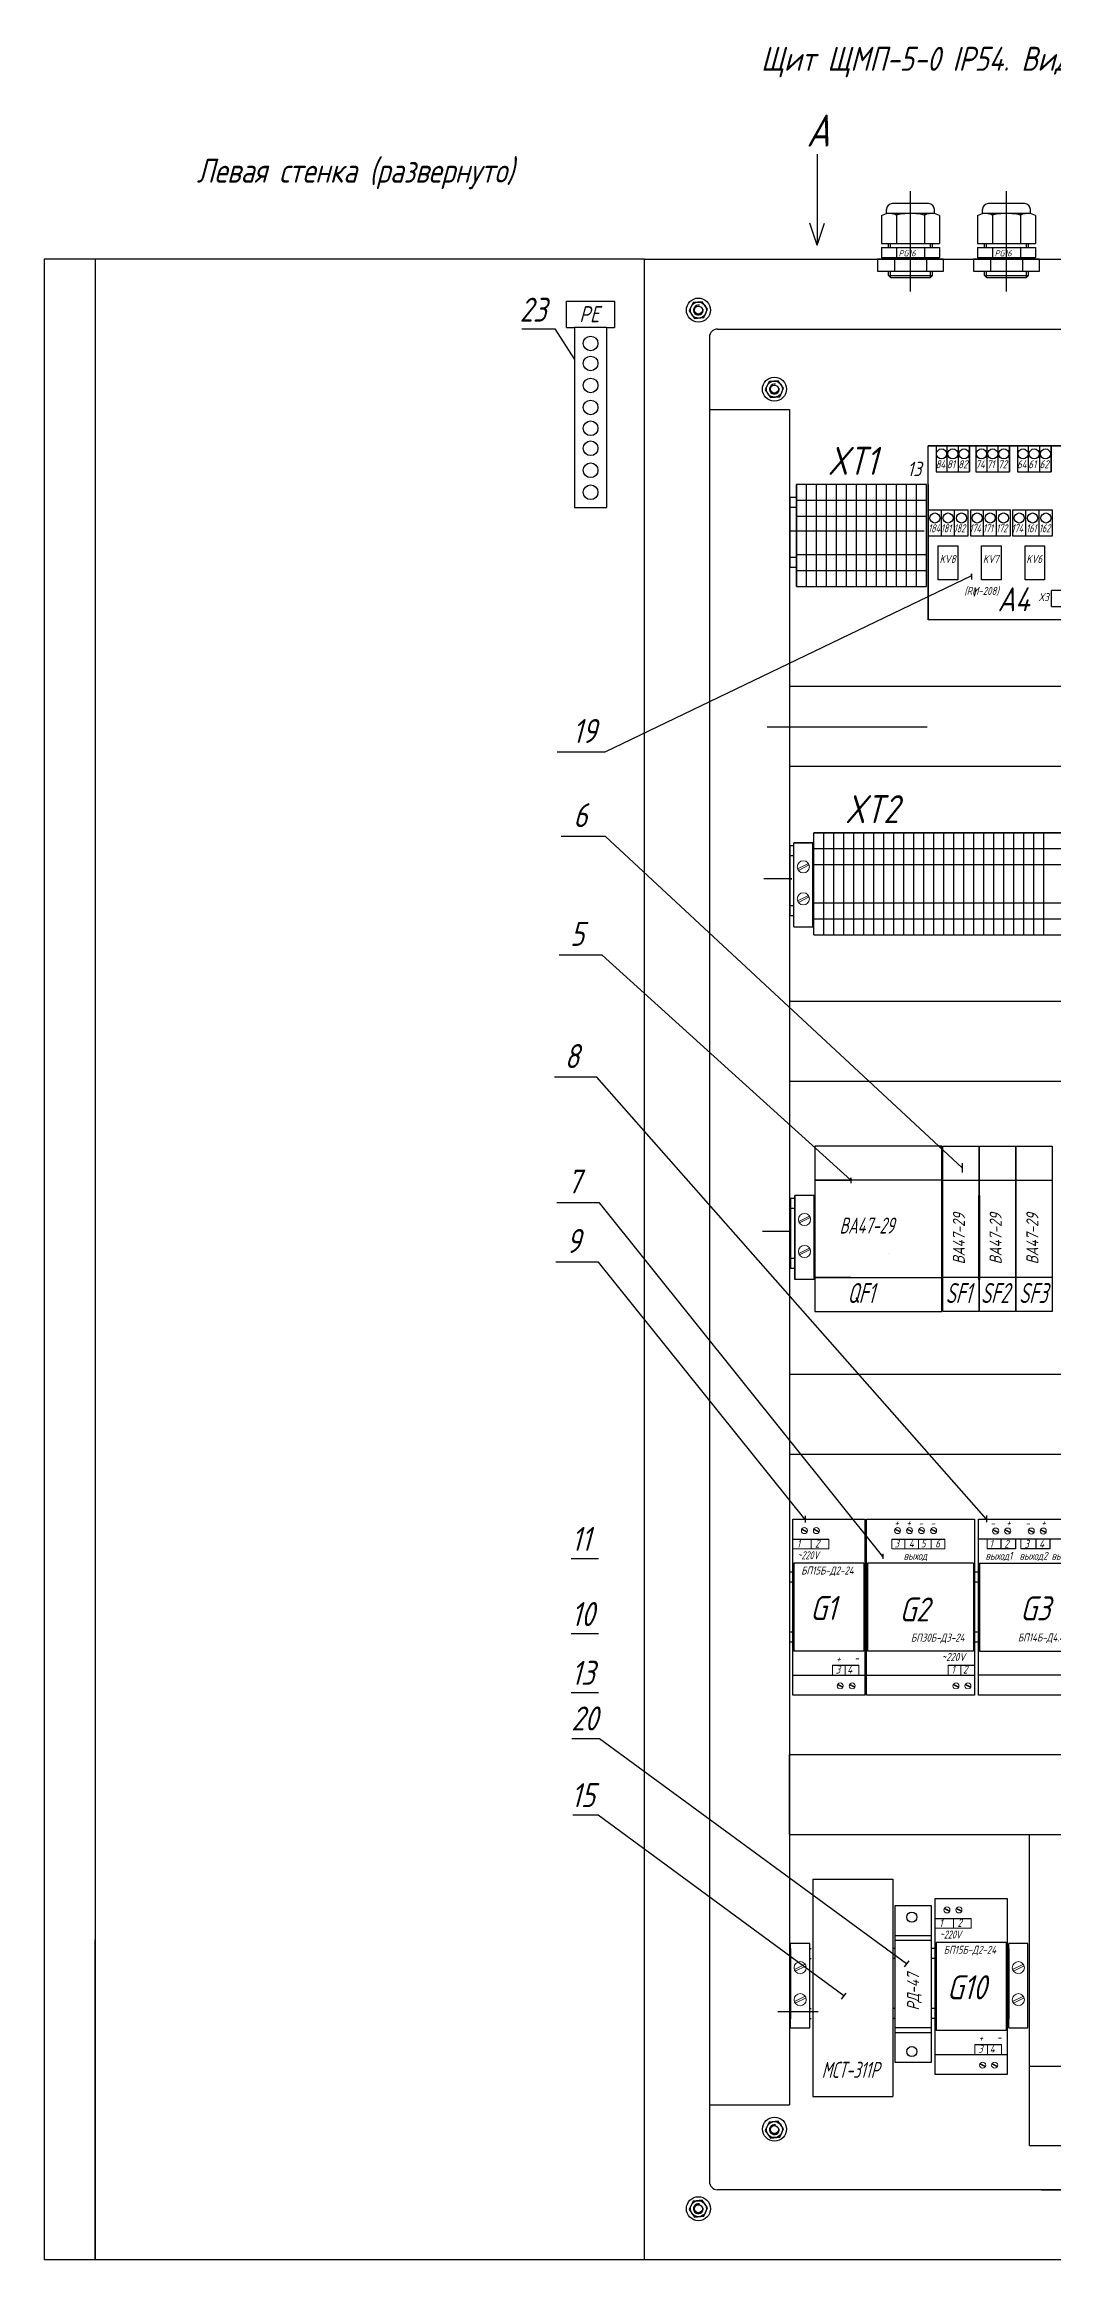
# Model space of a CAD drawing. Header units: millimetres. Extents: x 1012 to 5632, y 4 to 1530.
# Drawn here: x 1964.1 to 2090.1, y 1234.6 to 1511.4 of the extents above; entities that cross this region are included whole.
import ezdxf

# ---------------------------------------------------------------- set-up
doc = ezdxf.new("R2010")
doc.units = ezdxf.units.MM
doc.linetypes.add('ACAD_ISO02W100', pattern=[15, 12, -3])
doc.layers.add('ссылки', color=7, linetype='Continuous')
doc.styles.add('GOST тип А', font='GOST_A.TTF', dxfattribs={"oblique": 15})
doc.styles.get("Standard").update_dxf_attribs({"font": 'GOST_A.TTF', "width": 0.8, "oblique": 15, "height": 3})

# ---------------------------------------------------------------- blocks, each defined once
blk = doc.blocks.new('PG16')
at = {"lineweight": 30}
for p, q in [((-3.62, 5.43), (-3, 5.68)), ((-3, 5.68), (-3, 6.18)), ((3, 5.68), (-3, 5.68)), ((2.25, 6.93), (-2.25, 6.93)), ((-1.75, 5.68), (-1.75, 1.93)), ((1.75, 5.68), (1.75, 1.93)), ((3, 5.68), (3, 6.18)), ((3.62, 5.43), (3, 5.68)), ((-3.62, 5.43), (-3.62, 1.93)), ((3.62, 5.43), (3.62, 1.93)), ((-4.12, 0), (-4.12, -1.5)), ((4.12, 0), (-4.12, 0)), ((-3.62, 1.93), (3.62, 1.93)), ((-3.62, 1.43), (-3.62, 0.18)), ((-3.62, 1.43), (3.62, 1.43)), ((-3.62, 0.18), (3.62, 0.18)), ((-2.75, 1.43), (-2.75, 1.93)), ((-2.75, 0), (-2.75, 0.18)), ((-2, 0), (-2, -1.5)), ((-1.75, 1.43), (-1.75, 0.18)), ((1.75, 1.43), (1.75, 0.18)), ((2, 0), (2, -1.5)), ((2.75, 1.43), (2.75, 1.93)), ((2.75, 0), (2.75, 0.18)), ((3.62, 1.43), (3.62, 0.18)), ((4.12, -1.5), (4.12, 0)), ((-4.12, -1.5), (4.12, -1.5)), ((-2.75, -2.07), (-2.75, -1.5)), ((-2.75, -2.07), (2.75, -2.07)), ((-2.75, -2.07), (-2.5, -2.32)), ((-2.5, -2.32), (2.5, -2.32)), ((2.75, -2.07), (2.5, -2.32)), ((2.75, -2.07), (2.75, -1.5))]:
    blk.add_line(p, q, dxfattribs=at)
for p, q in [((-2.5, 1.43), (-2.5, 1.93)), ((-2.5, 0), (-2.5, 0.18)), ((2.5, 1.43), (2.5, 1.93)), ((2.5, 0), (2.5, 0.18)), ((-2.5, -2.32), (-2.5, -1.5)), ((2.5, -2.32), (2.5, -1.5))]:
    blk.add_line(p, q)
for centre, start, end in [((-2.25, 6.18), 90, 180), ((2.25, 6.18), 0, 90)]:
    blk.add_arc(centre, 0.75, start, end, dxfattribs=at)
for centre, major_axis, ratio, start_param, end_param in [((-2.69, 5.43), (-0.937, 0), 0.266667, 3.141593, 4.712389), ((0, 5.43), (-1.75, 0), 0.142857, 3.141593, 6.283185), ((2.69, 5.43), (0.938, 0), 0.266667, 1.570796, 3.141593)]:
    blk.add_ellipse(centre, major_axis=major_axis, ratio=ratio, start_param=start_param, end_param=end_param, dxfattribs=at)
at = {"layer": 'ссылки', "lineweight": 30, "oblique": 15}
blk.add_text('PG16', height=0.75, dxfattribs=at).set_placement((-1.47, 0.35))

msp = doc.modelspace()

# ---------------------------------------------------------------- linework, layer by layer
at = {"color": 7}
for p, q in [((2060.6983, 1497.692), (2060.6983, 1486.3278)), ((2072.3422, 1480.5446), (2072.3422, 1493.0766)), ((2084.3422, 1480.5446), (2084.3422, 1493.0766)), ((2060.6983, 1486.3278), (2059.7799, 1489.0808)), ((2060.6983, 1486.3278), (2061.6168, 1489.0808)), ((1970.4418, 1484.5802), (1970.4418, 1399.5629)), ((2060.6983, 1486.3278), (2060.6983, 1486.3278)), ((2029.3754, 1476.0374), (2029.3754, 1479.315)), ((2029.3754, 1479.315), (2035.3754, 1479.315)), ((2035.3754, 1479.315), (2035.3754, 1476.0374)), ((2023.7785, 1475.8441), (2027.8949, 1475.8441)), ((2027.8949, 1475.8441), (2030.3754, 1472.0374)), ((2029.3754, 1476.0374), (2030.3754, 1476.0374)), ((2030.3754, 1476.0374), (2030.3754, 1472.0374)), ((2034.3754, 1476.0374), (2030.3754, 1476.0374)), ((2034.3754, 1476.0374), (2034.3754, 1472.0374)), ((2034.3754, 1476.0374), (2035.3754, 1476.0374)), ((2030.3754, 1472.0374), (2030.3754, 1468.0374)), ((2034.3754, 1472.0374), (2034.3754, 1468.0374)), ((2030.3754, 1468.0374), (2030.3754, 1453.5194)), ((2034.3754, 1468.0374), (2034.3754, 1453.5194)), ((2116.8773, 1461.2333), (2074.5451, 1461.2333)), ((2074.5451, 1456.3951), (2074.5451, 1461.2333)), ((2075.5408, 1461.2333), (2075.5408, 1457.9942)), ((2076.9408, 1457.9942), (2076.9408, 1461.2333)), ((2078.3408, 1457.9942), (2078.3408, 1461.2333)), ((2079.7408, 1461.2333), (2079.7408, 1457.9942)), ((2079.7408, 1457.9942), (2079.7408, 1461.2333)), ((2080.5245, 1461.2333), (2080.5245, 1457.9942)), ((2081.9245, 1457.9942), (2081.9245, 1461.2333)), ((2083.3245, 1457.9942), (2083.3245, 1461.2333)), ((2084.7245, 1461.2333), (2084.7245, 1457.9942)), ((2084.7245, 1457.9942), (2084.7245, 1461.2333)), ((2085.7159, 1461.2333), (2085.7159, 1457.9942)), ((2087.1159, 1457.9942), (2087.1159, 1461.2333)), ((2088.5159, 1457.9942), (2088.5159, 1461.2333)), ((2089.9159, 1461.2333), (2089.9159, 1457.9942)), ((2089.9159, 1457.9942), (2089.9159, 1461.2333)), ((2058.0978, 1456.3951), (2058.0978, 1456.3951)), ((2073.0871, 1456.3951), (2073.0871, 1456.3951)), ((2074.5451, 1456.3951), (2074.5451, 1439.512)), ((2075.5408, 1457.9942), (2079.7408, 1457.9942)), ((2080.5245, 1457.9942), (2084.7245, 1457.9942)), ((2085.7159, 1457.9942), (2089.9159, 1457.9942)), ((2030.3754, 1453.5194), (2034.3754, 1453.5194)), ((2057.2172, 1450.6385), (2074.0578, 1450.6385)), ((2074.5617, 1453.2275), (2074.5617, 1449.9884)), ((2074.5617, 1453.2275), (2079.5437, 1453.2275)), ((2075.2596, 1453.2275), (2079.2137, 1453.2275)), ((2076.2183, 1449.9884), (2076.2183, 1453.2275)), ((2077.8498, 1449.9884), (2077.8498, 1453.2275)), ((2079.5437, 1449.9884), (2079.5437, 1453.2275)), ((2079.8397, 1453.2275), (2079.8397, 1449.9884)), ((2079.8397, 1453.2275), (2084.8373, 1453.2275)), ((2080.5376, 1453.2275), (2084.7376, 1453.2275)), ((2081.489, 1449.9884), (2081.489, 1453.2275)), ((2083.1162, 1449.9884), (2083.1162, 1453.2275)), ((2084.8373, 1449.9884), (2084.8373, 1453.2275)), ((2085.1056, 1453.2275), (2085.1056, 1449.9884)), ((2085.1056, 1453.2275), (2090.1033, 1453.2275)), ((2085.8035, 1453.2275), (2090.0035, 1453.2275)), ((2086.7628, 1449.9884), (2086.7628, 1453.2275)), ((2088.4476, 1449.9884), (2088.4476, 1453.2275)), ((2090.1033, 1449.9884), (2090.1033, 1453.2275)), ((2074.5617, 1449.9884), (2079.5437, 1449.9884)), ((2075.2596, 1449.9884), (2079.2137, 1449.9884)), ((2079.8397, 1449.9884), (2084.8373, 1449.9884)), ((2080.5376, 1449.9884), (2084.7376, 1449.9884)), ((2085.1056, 1449.9884), (2090.1033, 1449.9884)), ((2085.8035, 1449.9884), (2090.0035, 1449.9884)), ((2079.9583, 1444.9985), (2079.9583, 1445.2658)), ((2079.9583, 1445.2658), (2079.9583, 1444.5487)), ((2079.9583, 1444.9985), (2034.1306, 1422.9549)), ((2070.5978, 1443.6451), (2070.5978, 1443.6451)), ((2074.3478, 1443.6451), (2074.3478, 1443.6451)), ((2080.3692, 1442.4416), (2080.5569, 1443.3724)), ((2091.9923, 1443.1826), (2089.9923, 1443.1826)), ((2089.9923, 1441.1826), (2089.9923, 1443.1826)), ((2089.9923, 1441.1826), (2091.9923, 1441.1826)), ((2074.5451, 1439.512), (2074.5451, 1439.512)), ((2054.4314, 1426.1389), (2074.4326, 1426.1389)), ((2034.1306, 1422.9549), (2028.184, 1422.9549)), ((2034.2262, 1412.4435), (2028.6903, 1412.4435)), ((2078.8257, 1371.011), (2034.2262, 1412.4435)), ((2060.2504, 1412.8735), (2161.5004, 1412.8735)), ((2075.2504, 1412.8735), (2075.2504, 1412.8735)), ((2060.161, 1411.6235), (2057.761, 1411.6235)), ((2057.5083, 1407.1169), (2054.0347, 1407.1169)), ((2057.2172, 1407.1169), (2057.5083, 1407.1169)), ((2060.2504, 1400.1235), (2075.2504, 1400.1235)), ((2075.2504, 1400.1235), (2075.2504, 1400.1235)), ((2033.818, 1397.6111), (2028.434, 1397.6111)), ((2064.9045, 1369.4607), (2033.818, 1397.6111)), ((2033.1377, 1382.3369), (2027.8404, 1382.3369)), ((2081.8651, 1327.1267), (2033.1377, 1382.3369)), ((2078.8257, 1371.6148), (2078.8257, 1370.4392)), ((2060.4045, 1369.4607), (2064.9045, 1369.4607)), ((2076.2489, 1369.4607), (2060.4045, 1369.4607)), ((2064.9045, 1369.4607), (2064.9045, 1369.7543)), ((2064.9045, 1369.7543), (2064.9045, 1369.1106)), ((2064.9045, 1369.4607), (2064.9045, 1369.4607)), ((2064.9045, 1369.4607), (2064.9045, 1369.4607)), ((2076.4063, 1369.4607), (2080.9063, 1369.4607)), ((2080.9642, 1369.4607), (2085.4642, 1369.4607)), ((2085.5546, 1369.4607), (2090.0546, 1369.4607)), ((2033.4875, 1366.659), (2028.1685, 1366.659)), ((2068.8924, 1322.4436), (2033.4875, 1366.659)), ((2057.3363, 1363.0538), (2053.8627, 1363.0538)), ((2069.6499, 1360.2971), (2069.6499, 1360.2971)), ((2033.3629, 1359.2293), (2028.0438, 1359.2293)), ((2059.1774, 1327.0947), (2033.3629, 1359.2293)), ((2064.9045, 1357.3104), (2060.4045, 1357.3104)), ((2060.4045, 1357.3104), (2076.2489, 1357.3104)), ((2080.8731, 1357.3104), (2076.3731, 1357.3104)), ((2085.4642, 1357.3104), (2080.9642, 1357.3104)), ((2090.0546, 1357.3104), (2085.5546, 1357.3104)), ((2047.2172, 1332.6547), (2047.2172, 1244.3302)), ((2059.1774, 1327.5525), (2059.1774, 1326.7159)), ((2081.8651, 1327.5845), (2081.8651, 1326.7479)), ((2057.637, 1324.6267), (2062.137, 1324.6267)), ((2057.637, 1324.6267), (2062.137, 1324.6267)), ((2070.0393, 1324.6267), (2076.6258, 1324.6267)), ((2070.0393, 1324.6267), (2076.6258, 1324.6267)), ((2070.0393, 1324.6267), (2076.6258, 1324.6267)), ((2070.0393, 1324.6267), (2076.6258, 1324.6267)), ((2096.9241, 1324.6267), (2080.8337, 1324.6267)), ((2083.2919, 1324.6267), (2080.8337, 1324.6267)), ((2083.6304, 1323.4108), (2081.9501, 1323.4108)), ((2083.6304, 1324.6267), (2083.6304, 1323.4108)), ((2085.4722, 1323.4108), (2083.6304, 1323.4108)), ((2085.4722, 1324.6267), (2085.4722, 1323.4108)), ((2087.997, 1323.4108), (2086.1552, 1323.4108)), ((2087.997, 1324.6267), (2087.997, 1323.4108)), ((2089.7756, 1323.4108), (2087.997, 1323.4108)), ((2089.7756, 1324.6267), (2089.7756, 1323.4108)), ((2033.3629, 1322.169), (2029.9574, 1322.169)), ((2066.512, 1321.6267), (2057.762, 1321.6267)), ((2057.762, 1321.6267), (2057.762, 1310.6267)), ((2066.512, 1321.6267), (2066.512, 1310.6267)), ((2066.9866, 1310.6267), (2066.9866, 1321.6267)), ((2066.9866, 1321.6267), (2066.9866, 1310.6267)), ((2080.2366, 1321.6267), (2066.9866, 1321.6267)), ((2068.8924, 1322.7795), (2068.8924, 1322.1778)), ((2080.2366, 1321.6267), (2080.2366, 1310.6267)), ((2080.9587, 1321.6267), (2080.9587, 1310.6267)), ((2080.9587, 1310.6267), (2080.9587, 1321.6267)), ((2080.9587, 1321.6267), (2098.7087, 1321.6267)), ((2033.3629, 1312.768), (2029.9574, 1312.768)), ((2066.512, 1310.6267), (2057.762, 1310.6267)), ((2080.2366, 1310.6267), (2066.9866, 1310.6267)), ((2080.9587, 1310.6267), (2098.7087, 1310.6267)), ((2057.637, 1307.6267), (2066.637, 1307.6267)), ((2062.5845, 1308.8559), (2065.9005, 1308.8559)), ((2063.3585, 1308.8559), (2065.9005, 1308.8559)), ((2063.3585, 1308.8559), (2065.9005, 1308.8559)), ((2063.3585, 1308.8559), (2065.9005, 1308.8559)), ((2066.8616, 1307.6267), (2080.3616, 1307.6267)), ((2077.0543, 1308.8559), (2080.3703, 1308.8559)), ((2077.8283, 1308.8559), (2080.3703, 1308.8559)), ((2077.8283, 1308.8559), (2080.3703, 1308.8559)), ((2077.8283, 1308.8559), (2080.3703, 1308.8559)), ((2095.1927, 1307.6267), (2080.8337, 1307.6267)), ((2033.3629, 1305.4268), (2029.9574, 1305.4268)), ((2033.4827, 1299.6545), (2030.042, 1299.6545)), ((2071.8646, 1271.5606), (2033.4827, 1299.6545)), ((2057.2172, 1287.7072), (2057.2172, 1297.7072)), ((2033.3355, 1290.1416), (2030.1689, 1290.1416)), ((2064.0217, 1267.5435), (2033.3355, 1290.1416)), ((2075.4429, 1277.228), (2079.9429, 1277.228)), ((2075.4429, 1277.228), (2079.9429, 1277.228)), ((1970.4418, 1234.5802), (1970.4418, 1274.5629)), ((2070.4177, 1275.0831), (2074.9177, 1275.0831)), ((2070.4177, 1274.5285), (2074.9177, 1274.5285)), ((2074.9904, 1275.0756), (2074.9904, 1275.0756)), ((2084.3179, 1274.228), (2075.5679, 1274.228)), ((2075.5679, 1274.228), (2075.5679, 1263.228)), ((2084.3179, 1274.228), (2084.3179, 1263.228)), ((2072.1469, 1271.9367), (2071.5768, 1271.1772)), ((2064.2768, 1267.8834), (2063.7067, 1267.1239)), ((2074.9177, 1263.5427), (2070.4177, 1263.5427)), ((2070.4177, 1262.9596), (2074.9177, 1262.9596)), ((2084.3179, 1263.228), (2075.5679, 1263.228)), ((2075.4429, 1260.228), (2084.4429, 1260.228)), ((2080.3903, 1261.4572), (2083.7063, 1261.4572)), ((2081.1643, 1261.4572), (2083.7063, 1261.4572)), ((2081.1643, 1261.4572), (2083.7063, 1261.4572)), ((2081.1643, 1261.4572), (2083.7063, 1261.4572)), ((2088.7047, 1243.3302), (2177.5839, 1243.3302))]:
    msp.add_line(p, q, dxfattribs=at)
at = {"color": 7, "lineweight": 30}
for p, q in [((2039.0922, 1484.5802), (1964.0922, 1484.5802)), ((1964.0922, 1484.5802), (1964.0922, 1234.5802)), ((1970.4418, 1484.5802), (1970.4418, 1234.5802)), ((2039.0922, 1484.5802), (2201.5922, 1484.5802)), ((2039.0922, 1234.5802), (2039.0922, 1484.5802)), ((2048.2172, 1475.8302), (2192.4672, 1475.8302)), ((2047.2172, 1474.8302), (2047.2172, 1244.3302)), ((2047.2172, 1465.8022), (2057.2172, 1465.8022)), ((2057.2172, 1465.8022), (2057.2172, 1253.9171)), ((2058.0978, 1443.6451), (2058.0978, 1456.3951)), ((2058.0978, 1456.3951), (2058.0978, 1443.6451)), ((2058.0978, 1443.6451), (2058.0978, 1456.3951)), ((2058.0978, 1443.6451), (2058.0978, 1456.3951)), ((2074.3478, 1456.3951), (2058.0978, 1456.3951)), ((2058.0978, 1456.3951), (2058.0978, 1443.6451)), ((2058.0978, 1443.6451), (2058.0978, 1456.3951)), ((2058.0978, 1443.6451), (2058.0978, 1456.3951)), ((2058.0978, 1443.6451), (2058.0978, 1456.3951)), ((2059.3478, 1443.6451), (2059.3478, 1456.3951)), ((2059.3478, 1443.6451), (2059.3478, 1456.3951)), ((2060.5978, 1443.6451), (2060.5978, 1456.3951)), ((2060.5978, 1443.6451), (2060.5978, 1456.3951)), ((2061.8478, 1443.6451), (2061.8478, 1456.3951)), ((2061.8478, 1443.6451), (2061.8478, 1456.3951)), ((2063.0978, 1443.6451), (2063.0978, 1456.3951)), ((2063.0978, 1443.6451), (2063.0978, 1456.3951)), ((2064.3478, 1443.6451), (2064.3478, 1456.3951)), ((2064.3478, 1443.6451), (2064.3478, 1456.3951)), ((2065.5978, 1443.6451), (2065.5978, 1456.3951)), ((2065.5978, 1443.6451), (2065.5978, 1456.3951)), ((2066.8478, 1443.6451), (2066.8478, 1456.3951)), ((2066.8478, 1443.6451), (2066.8478, 1456.3951)), ((2068.0978, 1443.6451), (2068.0978, 1456.3951)), ((2068.0978, 1443.6451), (2068.0978, 1456.3951)), ((2069.3478, 1443.6451), (2069.3478, 1456.3951)), ((2069.3478, 1443.6451), (2069.3478, 1456.3951)), ((2070.5978, 1443.6451), (2070.5978, 1456.3951)), ((2071.8478, 1443.6451), (2071.8478, 1456.3951)), ((2071.8478, 1443.6451), (2071.8478, 1456.3951)), ((2071.8478, 1443.6451), (2071.8478, 1456.3951)), ((2073.0978, 1443.6451), (2073.0978, 1456.3951)), ((2073.0978, 1443.6451), (2073.0978, 1456.3951)), ((2074.3478, 1443.6451), (2074.3478, 1456.3951)), ((2058.1244, 1454.7701), (2057.2842, 1454.7701)), ((2057.2842, 1454.7701), (2057.2842, 1446.0201)), ((2058.1244, 1453.5201), (2057.2842, 1453.5201)), ((2058.0978, 1443.6451), (2058.0978, 1455.1451)), ((2058.0978, 1455.1451), (2058.0978, 1443.6451)), ((2058.0978, 1443.6451), (2058.0978, 1455.1451)), ((2058.0978, 1443.6451), (2058.0978, 1455.1451)), ((2058.0978, 1443.6451), (2058.0978, 1455.1451)), ((2058.0978, 1455.1451), (2058.0978, 1443.6451)), ((2058.0978, 1443.6451), (2058.0978, 1455.1451)), ((2074.3478, 1454.3951), (2058.0978, 1454.3951)), ((2074.3478, 1452.3951), (2058.0978, 1452.3951)), ((2058.1244, 1447.2701), (2057.2842, 1447.2701)), ((2058.1244, 1446.0201), (2057.2842, 1446.0201)), ((2058.0978, 1447.6451), (2074.3478, 1447.6451)), ((2058.0978, 1445.6451), (2074.3478, 1445.6451)), ((2058.0978, 1443.6451), (2074.3478, 1443.6451)), ((2057.2172, 1431.2015), (2183.4672, 1431.2015)), ((2057.2172, 1421.2015), (2183.4672, 1421.2015)), ((2101.5004, 1412.8735), (2060.2504, 1412.8735)), ((2060.2504, 1400.1235), (2060.2504, 1412.8735)), ((2061.5004, 1400.1235), (2061.5004, 1412.8735)), ((2062.7504, 1400.1235), (2062.7504, 1412.8735)), ((2064.0004, 1400.1235), (2064.0004, 1412.8735)), ((2065.2504, 1400.1235), (2065.2504, 1412.8735)), ((2066.5004, 1400.1235), (2066.5004, 1412.8735)), ((2067.7504, 1400.1235), (2067.7504, 1412.8735)), ((2069.0004, 1400.1235), (2069.0004, 1412.8735)), ((2070.2504, 1400.1235), (2070.2504, 1412.8735)), ((2071.5004, 1400.1235), (2071.5004, 1412.8735)), ((2072.7504, 1400.1235), (2072.7504, 1412.8735)), ((2074.0004, 1400.1235), (2074.0004, 1412.8735)), ((2075.2504, 1400.1235), (2075.2504, 1412.8735)), ((2076.5004, 1400.1235), (2076.5004, 1412.8735)), ((2077.7504, 1400.1235), (2077.7504, 1412.8735)), ((2079.0004, 1400.1235), (2079.0004, 1412.8735)), ((2080.2504, 1400.1235), (2080.2504, 1412.8735)), ((2081.5004, 1400.1235), (2081.5004, 1412.8735)), ((2082.7504, 1400.1235), (2082.7504, 1412.8735)), ((2084.0004, 1400.1235), (2084.0004, 1412.8735)), ((2085.2504, 1400.1235), (2085.2504, 1412.8735)), ((2086.5004, 1400.1235), (2086.5004, 1412.8735)), ((2087.7504, 1400.1235), (2087.7504, 1412.8735)), ((2089.0004, 1400.1235), (2089.0004, 1412.8735)), ((2057.761, 1411.2485), (2057.2842, 1411.2485)), ((2057.2842, 1411.2485), (2057.2842, 1402.4985)), ((2057.761, 1409.9985), (2057.2842, 1409.9985)), ((2057.5083, 1411.2485), (2057.2874, 1411.2485)), ((2057.5083, 1409.9985), (2057.3086, 1409.9985)), ((2057.761, 1401.1235), (2057.761, 1411.6235)), ((2057.761, 1411.6235), (2060.161, 1411.6235)), ((2060.161, 1401.1235), (2060.161, 1411.6235)), ((2180.2504, 1410.8735), (2060.261, 1410.8735)), ((2180.2504, 1408.8735), (2060.261, 1408.8735)), ((2057.761, 1403.7485), (2057.2842, 1403.7485)), ((2057.5083, 1403.7485), (2057.3179, 1403.7485)), ((2060.261, 1404.1235), (2180.2504, 1404.1235)), ((2057.761, 1402.4985), (2057.2842, 1402.4985)), ((2057.5083, 1402.4985), (2057.3179, 1402.4985)), ((2057.761, 1401.1235), (2060.161, 1401.1235)), ((2060.261, 1402.1235), (2180.2504, 1402.1235)), ((2060.2504, 1400.1235), (2101.5004, 1400.1235)), ((2057.2172, 1391.8593), (2183.4672, 1391.8593)), ((2057.2172, 1381.8593), (2183.4672, 1381.8593)), ((2060.4045, 1373.7107), (2060.4045, 1353.0604)), ((2076.2489, 1373.7107), (2060.4045, 1373.7107)), ((2075.9318, 1373.7107), (2076.2489, 1373.7107)), ((2076.2489, 1353.0604), (2076.2489, 1373.7107)), ((2076.3738, 1353.0604), (2076.3738, 1373.7107)), ((2076.3738, 1373.7107), (2080.8738, 1373.7107)), ((2080.8738, 1373.7107), (2080.8738, 1353.0604)), ((2080.9642, 1353.0604), (2080.9642, 1373.7107)), ((2080.9642, 1373.7107), (2085.4642, 1373.7107)), ((2085.4642, 1373.7107), (2085.4642, 1353.0604)), ((2085.5546, 1353.0604), (2085.5546, 1373.7107)), ((2085.5546, 1373.7107), (2090.0546, 1373.7107)), ((2090.0546, 1373.7107), (2090.0546, 1353.0604)), ((2057.3363, 1367.1854), (2057.3363, 1358.4354)), ((2057.9128, 1367.1854), (2057.3363, 1367.1854)), ((2057.9128, 1365.9354), (2057.3363, 1365.9354)), ((2060.3128, 1367.5703), (2057.9128, 1367.5703)), ((2057.9128, 1357.0703), (2057.9128, 1367.5703)), ((2057.9128, 1357.0703), (2057.9128, 1367.5703)), ((2057.9128, 1367.5703), (2057.9128, 1357.0703)), ((2057.9128, 1357.0703), (2057.9128, 1367.5703)), ((2057.9128, 1357.0703), (2057.9128, 1367.5703)), ((2057.9128, 1367.5703), (2057.9128, 1357.0703)), ((2057.9128, 1357.0703), (2057.9128, 1367.5703)), ((2057.9128, 1357.0703), (2057.9128, 1367.5703)), ((2057.9128, 1357.0703), (2057.9128, 1367.5703)), ((2057.9128, 1357.0703), (2057.9128, 1367.5703)), ((2057.9128, 1367.5703), (2057.9128, 1357.0703)), ((2057.9128, 1357.0703), (2057.9128, 1367.5703)), ((2057.9128, 1357.0703), (2057.9128, 1367.5703)), ((2057.9128, 1367.5703), (2057.9128, 1357.0703)), ((2060.3128, 1357.0703), (2060.3128, 1367.5703)), ((2060.3128, 1367.5703), (2060.3128, 1357.0703)), ((2060.3128, 1357.0703), (2060.3128, 1367.5703)), ((2060.3128, 1367.5703), (2060.3128, 1357.0703)), ((2060.3128, 1357.0703), (2060.3128, 1367.5703)), ((2060.3128, 1357.0703), (2060.3128, 1367.5703)), ((2060.3128, 1357.0703), (2060.3128, 1367.5703)), ((2060.3128, 1367.5703), (2060.3128, 1357.0703)), ((2060.3128, 1357.0703), (2060.3128, 1367.5703)), ((2060.3128, 1357.0703), (2060.3128, 1367.5703)), ((2060.4045, 1357.0604), (2060.4045, 1367.5604)), ((2076.3577, 1367.1185), (2076.2489, 1367.1185)), ((2076.3577, 1365.8685), (2076.2489, 1365.8685)), ((2080.8738, 1357.0604), (2080.8738, 1367.5604)), ((2080.9642, 1357.0604), (2080.9642, 1367.5604)), ((2080.9642, 1367.5604), (2080.9642, 1357.0604)), ((2080.9642, 1357.0604), (2080.9642, 1367.5604)), ((2080.9642, 1357.0604), (2080.9642, 1367.5604)), ((2080.9642, 1357.0604), (2080.9642, 1367.5604)), ((2080.9642, 1367.5604), (2080.9642, 1357.0604)), ((2080.9642, 1357.0604), (2080.9642, 1367.5604)), ((2080.9642, 1357.0604), (2080.9642, 1367.5604)), ((2057.9128, 1359.6854), (2057.3363, 1359.6854)), ((2076.3577, 1359.6185), (2076.2489, 1359.6185)), ((2057.9128, 1358.4354), (2057.3363, 1358.4354)), ((2060.3128, 1357.0703), (2057.9128, 1357.0703)), ((2076.3577, 1358.3685), (2076.2489, 1358.3685)), ((2060.4045, 1353.0604), (2076.2489, 1353.0604)), ((2080.8738, 1353.0604), (2076.3738, 1353.0604)), ((2085.4642, 1353.0604), (2080.9642, 1353.0604)), ((2090.0546, 1353.0604), (2085.5546, 1353.0604)), ((2057.2172, 1345.2412), (2183.4672, 1345.2412)), ((2057.2172, 1345.2412), (2183.4672, 1345.2412)), ((2057.2172, 1335.2412), (2183.4672, 1335.2412)), ((2057.2172, 1335.2412), (2183.4672, 1335.2412)), ((2057.2172, 1335.2412), (2183.4672, 1335.2412)), ((2057.637, 1327.1267), (2066.637, 1327.1267)), ((2057.637, 1305.1267), (2057.637, 1327.1267)), ((2066.637, 1327.1267), (2066.637, 1305.1267)), ((2066.8616, 1305.1267), (2066.8616, 1327.1267)), ((2066.8616, 1327.1267), (2080.3616, 1327.1267)), ((2066.8616, 1305.1267), (2066.8616, 1327.1267)), ((2080.3616, 1327.1267), (2080.3616, 1305.1267)), ((2080.8337, 1305.1267), (2080.8337, 1327.1267)), ((2080.8337, 1305.1267), (2080.8337, 1327.1267)), ((2080.8337, 1327.1267), (2098.8337, 1327.1267)), ((2057.6142, 1320.5017), (2057.2457, 1320.5017)), ((2057.6142, 1319.2517), (2057.2457, 1319.2517)), ((2066.8616, 1320.5017), (2066.637, 1320.5017)), ((2066.8616, 1319.2517), (2066.7528, 1319.2517)), ((2080.8337, 1320.5017), (2080.3616, 1320.5017)), ((2080.8337, 1319.2517), (2080.3616, 1319.2517)), ((2057.6142, 1313.0017), (2057.2457, 1313.0017)), ((2066.8616, 1313.0017), (2066.7528, 1313.0017)), ((2080.8337, 1313.0017), (2080.3616, 1313.0017)), ((2057.6142, 1311.7517), (2057.2457, 1311.7517)), ((2066.8616, 1311.7517), (2066.7528, 1311.7517)), ((2080.8337, 1311.7517), (2080.3616, 1311.7517)), ((2066.637, 1305.1267), (2057.637, 1305.1267)), ((2080.3616, 1305.1267), (2066.8616, 1305.1267)), ((2098.8337, 1305.1267), (2080.8337, 1305.1267)), ((2057.2172, 1297.7072), (2183.4672, 1297.7072)), ((2057.2172, 1287.7072), (2183.4672, 1287.7072)), ((2087.2236, 1248.8606), (2087.2236, 1287.7072)), ((2060.126, 1282.131), (2060.126, 1254.9879)), ((2060.126, 1282.131), (2070.1319, 1282.131)), ((2060.126, 1282.131), (2060.126, 1254.9879)), ((2060.126, 1282.131), (2070.1319, 1282.131)), ((2070.1319, 1282.131), (2070.1319, 1254.9879)), ((2070.1319, 1282.131), (2070.1319, 1254.9879)), ((2075.4429, 1279.728), (2084.4429, 1279.728)), ((2075.4429, 1257.728), (2075.4429, 1279.728)), ((2084.4429, 1279.728), (2084.4429, 1257.728)), ((2070.4177, 1278.8211), (2074.9177, 1278.8211)), ((2070.4282, 1259.2111), (2070.4282, 1278.8211)), ((2074.9177, 1278.8211), (2074.9177, 1259.2111)), ((2057.3735, 1263.5715), (2057.3735, 1274.0715)), ((2059.7735, 1274.0715), (2057.3735, 1274.0715)), ((2059.7735, 1263.5715), (2059.7735, 1274.0715)), ((2059.7735, 1263.5715), (2059.7735, 1274.0715)), ((2084.6328, 1263.5715), (2084.6328, 1274.0715)), ((2087.0328, 1274.0715), (2084.6328, 1274.0715)), ((2087.0328, 1263.5715), (2087.0328, 1274.0715)), ((2057.3735, 1273.4465), (2057.3735, 1264.6965)), ((2059.8286, 1273.4506), (2059.7735, 1273.4506)), ((2059.8286, 1273.4506), (2059.7735, 1273.4506)), ((2059.7735, 1272.2006), (2059.8286, 1272.2006)), ((2059.7735, 1272.2006), (2059.8286, 1272.2006)), ((2059.7735, 1272.2006), (2059.8286, 1272.2006)), ((2059.7735, 1272.2006), (2059.8286, 1272.2006)), ((2059.7855, 1273.4506), (2059.7855, 1273.4506)), ((2059.7855, 1273.4506), (2059.7855, 1273.4506)), ((2059.9532, 1273.4448), (2059.7891, 1273.4448)), ((2059.9532, 1273.4448), (2059.7891, 1273.4448)), ((2059.9532, 1272.1948), (2059.7891, 1272.1948)), ((2059.9532, 1272.1948), (2059.7891, 1272.1948)), ((2059.8369, 1273.4465), (2059.8369, 1273.4465)), ((2059.8369, 1273.4465), (2059.8369, 1273.4465)), ((2059.8369, 1272.1965), (2059.8369, 1272.1965)), ((2059.8369, 1272.1965), (2059.8369, 1272.1965)), ((2070.3967, 1272.2006), (2070.244, 1272.2006)), ((2070.4352, 1273.4506), (2070.2645, 1273.4506)), ((2070.4352, 1272.2006), (2070.2645, 1272.2006)), ((2070.4352, 1272.2006), (2070.4041, 1272.2006)), ((2075.0466, 1272.2006), (2074.8939, 1272.2006)), ((2075.0499, 1272.2006), (2074.8973, 1272.2006)), ((2075.0744, 1273.4506), (2074.9143, 1273.4506)), ((2075.067, 1273.4506), (2074.9143, 1273.4506)), ((2075.0744, 1272.2006), (2074.9143, 1272.2006)), ((2075.4429, 1273.4506), (2075.0744, 1273.4506)), ((2075.4429, 1272.2006), (2075.0744, 1272.2006)), ((2084.4859, 1273.4506), (2084.4308, 1273.4506)), ((2084.4308, 1272.2006), (2084.4859, 1272.2006)), ((2084.4308, 1272.2006), (2084.4859, 1272.2006)), ((2084.4428, 1273.4506), (2084.4428, 1273.4506)), ((2084.6105, 1273.4448), (2084.4464, 1273.4448)), ((2084.6105, 1272.1948), (2084.4464, 1272.1948)), ((2084.4942, 1273.4465), (2084.4942, 1273.4465)), ((2084.4942, 1272.1965), (2084.4942, 1272.1965)), ((2084.6328, 1273.4465), (2084.6328, 1264.6965)), ((2059.7735, 1265.9506), (2059.8286, 1265.9506)), ((2059.7735, 1265.9506), (2059.8286, 1265.9506)), ((2059.7735, 1265.9506), (2059.8286, 1265.9506)), ((2059.7735, 1265.9506), (2059.8286, 1265.9506)), ((2059.9532, 1265.9448), (2059.7891, 1265.9448)), ((2059.9532, 1265.9448), (2059.7891, 1265.9448)), ((2059.8369, 1265.9465), (2059.8369, 1265.9465)), ((2059.8369, 1265.9465), (2059.8369, 1265.9465)), ((2070.3461, 1265.9506), (2070.1934, 1265.9506)), ((2070.3752, 1265.9506), (2070.2045, 1265.9506)), ((2075.4429, 1265.9506), (2075.0744, 1265.9506)), ((2084.6144, 1265.9448), (2084.4504, 1265.9448)), ((2084.5783, 1265.9506), (2084.6333, 1265.9506)), ((2084.5783, 1265.9506), (2084.6333, 1265.9506)), ((2084.6417, 1265.9465), (2084.6417, 1265.9465)), ((2057.3735, 1263.5715), (2059.7735, 1263.5715)), ((2059.7735, 1264.6948), (2059.8286, 1264.6948)), ((2059.7735, 1264.6948), (2059.8286, 1264.6948)), ((2059.9376, 1264.6948), (2059.7735, 1264.6948)), ((2059.7735, 1264.6948), (2059.8286, 1264.6948)), ((2059.7735, 1264.6948), (2059.8286, 1264.6948)), ((2059.9376, 1264.6948), (2059.7735, 1264.6948)), ((2059.8369, 1264.6965), (2059.8369, 1264.6965)), ((2059.8369, 1264.6965), (2059.8369, 1264.6965)), ((2059.8369, 1264.6906), (2059.8369, 1264.6906)), ((2059.8369, 1264.6906), (2059.8369, 1264.6906)), ((2070.3461, 1264.7006), (2070.1934, 1264.7006)), ((2070.3752, 1264.7006), (2070.2045, 1264.7006)), ((2075.4429, 1264.7006), (2075.0744, 1264.7006)), ((2084.5988, 1264.6948), (2084.4348, 1264.6948)), ((2084.5783, 1264.6948), (2084.6333, 1264.6948)), ((2084.5783, 1264.6948), (2084.6333, 1264.6948)), ((2084.6328, 1263.5715), (2087.0328, 1263.5715)), ((2084.6417, 1264.6965), (2084.6417, 1264.6965)), ((2084.6417, 1264.6906), (2084.6417, 1264.6906)), ((2074.9177, 1259.2111), (2070.4282, 1259.2111)), ((2084.4429, 1257.728), (2075.4429, 1257.728)), ((2087.2236, 1258.7715), (2160.061, 1258.7715)), ((2060.126, 1254.9879), (2070.1319, 1254.9879)), ((2047.2172, 1253.9171), (2057.2172, 1253.9171)), ((2087.2236, 1248.8606), (2097.2236, 1248.8606)), ((2192.4672, 1243.3302), (2048.2172, 1243.3302)), ((2039.0922, 1234.5802), (1964.0922, 1234.5802)), ((2201.5922, 1234.5802), (2039.0922, 1234.5802))]:
    msp.add_line(p, q, dxfattribs=at)
at = {"color": 7, "linetype": 'Continuous', "lineweight": 0}
for p, q in [((2058.2421, 1408.3804), (2059.588, 1409.051)), ((2058.334, 1408.196), (2059.6799, 1408.8666)), ((2058.2421, 1404.3804), (2059.588, 1405.051)), ((2058.334, 1404.196), (2059.6799, 1404.8666)), ((2058.3938, 1364.3272), (2059.7398, 1364.9978)), ((2058.4857, 1364.1427), (2059.8317, 1364.8133)), ((2058.3938, 1360.3272), (2059.7398, 1360.9978)), ((2058.4857, 1360.1427), (2059.8317, 1360.8133)), ((2062.137, 1323.4108), (2057.637, 1323.4108)), ((2059.4073, 1325.4745), (2058.7343, 1325.8098)), ((2059.4073, 1325.4745), (2058.7343, 1325.8098)), ((2059.4532, 1325.5667), (2058.7803, 1325.9021)), ((2059.4532, 1325.5667), (2058.7803, 1325.9021)), ((2059.9397, 1324.6267), (2059.9397, 1323.4108)), ((2060.9073, 1325.4745), (2060.2343, 1325.8098)), ((2060.9073, 1325.4745), (2060.2343, 1325.8098)), ((2060.9532, 1325.5667), (2060.2803, 1325.9021)), ((2060.9532, 1325.5667), (2060.2803, 1325.9021)), ((2062.137, 1324.6267), (2062.137, 1323.4108)), ((2070.0393, 1324.6267), (2070.0393, 1323.4108)), ((2073.3325, 1323.4108), (2070.0593, 1323.4108)), ((2071.0444, 1325.4745), (2070.3715, 1325.8098)), ((2071.0444, 1325.4745), (2070.3715, 1325.8098)), ((2071.0904, 1325.5667), (2070.4174, 1325.9021)), ((2071.0904, 1325.5667), (2070.4174, 1325.9021)), ((2071.6253, 1324.6267), (2071.6253, 1323.4108)), ((2072.5444, 1325.4745), (2071.8715, 1325.8098)), ((2072.5444, 1325.4745), (2071.8715, 1325.8098)), ((2072.5904, 1325.5667), (2071.9174, 1325.9021)), ((2072.5904, 1325.5667), (2071.9174, 1325.9021)), ((2073.3325, 1324.6267), (2073.3325, 1323.4108)), ((2076.6258, 1323.4108), (2073.3525, 1323.4108)), ((2074.0444, 1325.4745), (2073.3715, 1325.8098)), ((2074.0444, 1325.4745), (2073.3715, 1325.8098)), ((2074.0904, 1325.5667), (2073.4174, 1325.9021)), ((2074.0904, 1325.5667), (2073.4174, 1325.9021)), ((2075.5444, 1325.4745), (2074.8715, 1325.8098)), ((2075.5444, 1325.4745), (2074.8715, 1325.8098)), ((2075.5904, 1325.5667), (2074.9174, 1325.9021)), ((2075.5904, 1325.5667), (2074.9174, 1325.9021)), ((2074.9185, 1324.6267), (2074.9185, 1323.4108)), ((2076.6258, 1324.6267), (2076.6258, 1323.4108)), ((2080.8337, 1324.6267), (2098.8337, 1324.6267)), ((2081.9501, 1324.6267), (2081.9501, 1323.4108)), ((2081.9501, 1323.4108), (2081.9501, 1324.6267)), ((2083.3111, 1325.4169), (2082.6382, 1325.7523)), ((2083.3111, 1325.4169), (2082.6382, 1325.7523)), ((2083.3571, 1325.5092), (2082.6841, 1325.8445)), ((2083.3571, 1325.5092), (2082.6841, 1325.8445)), ((2083.6304, 1323.4108), (2083.6304, 1324.6267)), ((2083.6304, 1324.6267), (2085.4722, 1324.6267)), ((2084.8111, 1325.4169), (2084.1382, 1325.7523)), ((2084.8111, 1325.4169), (2084.1382, 1325.7523)), ((2084.8571, 1325.5092), (2084.1841, 1325.8445)), ((2084.8571, 1325.5092), (2084.1841, 1325.8445)), ((2086.1552, 1323.4108), (2086.1552, 1324.6267)), ((2086.1552, 1324.6267), (2087.997, 1324.6267)), ((2087.7563, 1325.4169), (2087.0834, 1325.7523)), ((2087.7563, 1325.4169), (2087.0834, 1325.7523)), ((2087.8023, 1325.5092), (2087.1293, 1325.8445)), ((2087.8023, 1325.5092), (2087.1293, 1325.8445)), ((2087.997, 1323.4108), (2087.997, 1324.6267)), ((2087.997, 1324.6267), (2089.7756, 1324.6267)), ((2089.2563, 1325.4169), (2088.5834, 1325.7523)), ((2089.2563, 1325.4169), (2088.5834, 1325.7523)), ((2089.3023, 1325.5092), (2088.6293, 1325.8445)), ((2089.3023, 1325.5092), (2088.6293, 1325.8445)), ((2062.5845, 1308.8559), (2062.5845, 1307.64)), ((2065.9005, 1307.64), (2062.5845, 1307.64)), ((2064.1663, 1308.8559), (2064.1663, 1307.64)), ((2065.9005, 1308.8559), (2065.9005, 1307.64)), ((2077.0543, 1308.8559), (2077.0543, 1307.64)), ((2080.3703, 1307.64), (2077.0543, 1307.64)), ((2078.6362, 1308.8559), (2078.6362, 1307.64)), ((2080.3703, 1308.8559), (2080.3703, 1307.64)), ((2063.8766, 1306.0734), (2063.2036, 1306.4087)), ((2063.8766, 1306.0734), (2063.2036, 1306.4087)), ((2063.9225, 1306.1656), (2063.2496, 1306.5009)), ((2063.9225, 1306.1656), (2063.2496, 1306.5009)), ((2065.3766, 1306.0734), (2064.7036, 1306.4087)), ((2065.3766, 1306.0734), (2064.7036, 1306.4087)), ((2065.4225, 1306.1656), (2064.7496, 1306.5009)), ((2065.4225, 1306.1656), (2064.7496, 1306.5009)), ((2078.3464, 1306.0734), (2077.6734, 1306.4087)), ((2078.3464, 1306.0734), (2077.6734, 1306.4087)), ((2078.3923, 1306.1656), (2077.7194, 1306.5009)), ((2078.3923, 1306.1656), (2077.7194, 1306.5009)), ((2079.8464, 1306.0734), (2079.1734, 1306.4087)), ((2079.8464, 1306.0734), (2079.1734, 1306.4087)), ((2079.8923, 1306.1656), (2079.2194, 1306.5009)), ((2079.8923, 1306.1656), (2079.2194, 1306.5009)), ((2077.2131, 1278.0758), (2076.5401, 1278.4112)), ((2077.2131, 1278.0758), (2076.5401, 1278.4112)), ((2077.259, 1278.1681), (2076.5861, 1278.5034)), ((2077.259, 1278.1681), (2076.5861, 1278.5034)), ((2077.7455, 1277.228), (2077.7455, 1276.0122)), ((2078.7131, 1278.0758), (2078.0401, 1278.4112)), ((2078.7131, 1278.0758), (2078.0401, 1278.4112)), ((2078.759, 1278.1681), (2078.0861, 1278.5034)), ((2078.759, 1278.1681), (2078.0861, 1278.5034)), ((2079.9429, 1277.228), (2079.9429, 1276.0122)), ((2079.9429, 1276.0122), (2075.4429, 1276.0122)), ((2057.8546, 1270.8284), (2059.2005, 1271.499)), ((2057.9465, 1270.644), (2059.2925, 1271.3146)), ((2085.1139, 1270.8284), (2086.4598, 1271.499)), ((2085.2058, 1270.644), (2086.5517, 1271.3146)), ((2057.8546, 1266.8284), (2059.2005, 1267.499)), ((2057.9465, 1266.644), (2059.2925, 1267.3146)), ((2085.1139, 1266.8284), (2086.4598, 1267.499)), ((2085.2058, 1266.644), (2086.5517, 1267.3146)), ((2080.3903, 1261.4572), (2080.3903, 1260.2414)), ((2083.7063, 1260.2414), (2080.3903, 1260.2414)), ((2081.9721, 1261.4572), (2081.9721, 1260.2414)), ((2083.7063, 1261.4572), (2083.7063, 1260.2414)), ((2081.6824, 1258.6747), (2081.0094, 1259.01)), ((2081.6824, 1258.6747), (2081.0094, 1259.01)), ((2081.7283, 1258.7669), (2081.0554, 1259.1022)), ((2081.7283, 1258.7669), (2081.0554, 1259.1022)), ((2083.1824, 1258.6747), (2082.5094, 1259.01)), ((2083.1824, 1258.6747), (2082.5094, 1259.01)), ((2083.2283, 1258.7669), (2082.5554, 1259.1022)), ((2083.2283, 1258.7669), (2082.5554, 1259.1022))]:
    msp.add_line(p, q, dxfattribs=at)
at = {"color": 7, "linetype": 'ACAD_ISO02W100', "ltscale": 0.7}
msp.add_line((2055.757, 1265.582), (2060.812, 1265.582), dxfattribs=at)
at = {"color": 7, "lineweight": 30}
for points in [[(2045.1799, 1479.1511), (2044.6919, 1478.1046), (2045.3542, 1477.1587), (2046.5046, 1477.2593), (2046.9925, 1478.3058), (2046.3302, 1479.2517)], [(2054.6799, 1469.2761), (2054.1919, 1468.2296), (2054.8542, 1467.2837), (2056.0046, 1467.3843), (2056.4925, 1468.4308), (2055.8302, 1469.3767)], [(2116.6374, 1439.512), (2074.5451, 1439.512), (2074.5451, 1461.2333), (2116.6374, 1461.2333)], [(2054.6799, 1251.7761), (2054.1919, 1250.7296), (2054.8542, 1249.7837), (2056.0046, 1249.8843), (2056.4925, 1250.9308), (2055.8302, 1251.8767)], [(2045.1799, 1241.9011), (2044.6919, 1240.8546), (2045.3542, 1239.9087), (2046.5046, 1240.0093), (2046.9925, 1241.0558), (2046.3302, 1242.0017)]]:
    msp.add_lwpolyline(points, close=True, dxfattribs=at)
at = {"color": 7}
for points in [[(2078.2542, 1444.4933), (2075.8277, 1444.4933), (2075.8277, 1448.7476), (2078.2542, 1448.7476)], [(2083.6693, 1444.4933), (2081.2429, 1444.4933), (2081.2429, 1448.7476), (2083.6693, 1448.7476)], [(2089.0896, 1444.4933), (2086.6632, 1444.4933), (2086.6632, 1448.7476), (2089.0896, 1448.7476)]]:
    msp.add_lwpolyline(points, close=True, dxfattribs=at)
at = {"color": 7, "lineweight": 30}
for centre, radius in [((2045.8422, 1478.2052), 1.5), ((2045.8422, 1478.2052), 1), ((2045.8422, 1478.2052), 1), ((2045.8422, 1478.2052), 1), ((2045.8422, 1478.2052), 0.5), ((2055.3422, 1468.3302), 1.5), ((2055.3422, 1468.3302), 1), ((2055.3422, 1468.3302), 1), ((2055.3422, 1468.3302), 1), ((2055.3422, 1468.3302), 0.5), ((2055.3567, 1250.8974), 1.5), ((2055.3422, 1250.8302), 1), ((2055.3422, 1250.8302), 1), ((2055.3422, 1250.8302), 1), ((2055.3422, 1250.8302), 0.5), ((2045.8422, 1240.9552), 1.5), ((2045.8422, 1240.9552), 1), ((2045.8422, 1240.9552), 1), ((2045.8422, 1240.9552), 1), ((2045.8422, 1240.9552), 0.5)]:
    msp.add_circle(centre, radius, dxfattribs=at)
at = {"color": 7}
for centre, radius in [((2032.3754, 1474.0377), 0.9154), ((2032.3754, 1471.5377), 0.9154), ((2032.3754, 1468.7877), 0.9154), ((2032.3754, 1466.0377), 0.9154), ((2032.3754, 1463.4347), 0.9154), ((2032.3754, 1460.9347), 0.9154), ((2032.3754, 1458.1847), 0.9154), ((2076.2408, 1460.2302), 0.63), ((2077.6408, 1460.2302), 0.63), ((2079.0408, 1460.2302), 0.63), ((2081.2245, 1460.2302), 0.63), ((2082.6245, 1460.2302), 0.63), ((2084.0245, 1460.2302), 0.63), ((2086.4159, 1460.2302), 0.63), ((2087.8159, 1460.2302), 0.63), ((2089.2159, 1460.2302), 0.63), ((2032.3754, 1455.4347), 0.9154), ((2075.4055, 1452.2244), 0.63), ((2077.043, 1452.2244), 0.63), ((2078.724, 1452.2244), 0.63), ((2080.6835, 1452.2244), 0.63), ((2082.3142, 1452.2244), 0.63), ((2083.981, 1452.2244), 0.63), ((2085.9495, 1452.2244), 0.63), ((2087.6168, 1452.2244), 0.63), ((2089.2836, 1452.2244), 0.63), ((2072.5114, 1277.3792), 0.6307), ((2072.5114, 1260.5853), 0.6307)]:
    msp.add_circle(centre, radius, dxfattribs=at)
at = {"color": 7, "linetype": 'Continuous', "lineweight": 0}
for centre, radius in [((2058.961, 1408.6235), 0.7589), ((2058.961, 1404.6235), 0.7589), ((2059.1128, 1364.5703), 0.7589), ((2059.1128, 1360.5703), 0.7589), ((2059.0938, 1325.6883), 0.3795), ((2059.0938, 1325.6883), 0.3795), ((2060.5938, 1325.6883), 0.3795), ((2060.5938, 1325.6883), 0.3795), ((2070.7309, 1325.6883), 0.3795), ((2070.7309, 1325.6883), 0.3795), ((2072.2309, 1325.6883), 0.3795), ((2072.2309, 1325.6883), 0.3795), ((2073.7309, 1325.6883), 0.3795), ((2073.7309, 1325.6883), 0.3795), ((2075.2309, 1325.6883), 0.3795), ((2075.2309, 1325.6883), 0.3795), ((2082.9976, 1325.6307), 0.3795), ((2082.9976, 1325.6307), 0.3795), ((2084.4976, 1325.6307), 0.3795), ((2084.4976, 1325.6307), 0.3795), ((2087.4428, 1325.6307), 0.3795), ((2087.4428, 1325.6307), 0.3795), ((2088.9428, 1325.6307), 0.3795), ((2088.9428, 1325.6307), 0.3795), ((2063.5631, 1306.2871), 0.3795), ((2063.5631, 1306.2871), 0.3795), ((2065.0631, 1306.2871), 0.3795), ((2065.0631, 1306.2871), 0.3795), ((2078.0329, 1306.2871), 0.3795), ((2078.0329, 1306.2871), 0.3795), ((2079.5329, 1306.2871), 0.3795), ((2079.5329, 1306.2871), 0.3795), ((2076.8996, 1278.2896), 0.3795), ((2076.8996, 1278.2896), 0.3795), ((2078.3996, 1278.2896), 0.3795), ((2078.3996, 1278.2896), 0.3795), ((2058.5735, 1271.0715), 0.7589), ((2085.8328, 1271.0715), 0.7589), ((2058.5735, 1267.0715), 0.7589), ((2085.8328, 1267.0715), 0.7589), ((2081.3689, 1258.8885), 0.3795), ((2081.3689, 1258.8885), 0.3795), ((2082.8689, 1258.8885), 0.3795), ((2082.8689, 1258.8885), 0.3795)]:
    msp.add_circle(centre, radius, dxfattribs=at)
at = {"color": 7}
for centre in [(2045.8422, 1478.2052), (2055.3422, 1468.3302), (2055.3422, 1250.8302), (2045.8422, 1240.9552)]:
    msp.add_arc(centre, 0.6127, 77.654356, 9.494214, dxfattribs=at)
at = {"color": 7, "lineweight": 30}
for centre, start, end in [((2048.2172, 1474.8302), 90, 180), ((2048.2172, 1244.3302), 180, 270)]:
    msp.add_arc(centre, 1, start, end, dxfattribs=at)

# ---------------------------------------------------------------- block references
at = {"color": 7}
for p in [(2072.3422, 1484.5802), (2084.3422, 1484.5802)]:
    msp.add_blockref('PG16', p, dxfattribs=at)

# ---------------------------------------------------------------- texts
at = {"color": 7, "oblique": 15}
msp.add_text('РЕ', height=2, dxfattribs=at).set_placement((2030.9577, 1476.6952))
at = {"color": 7, "style": 'GOST тип А', "oblique": 15}
for s, p in [('XT1', (2062.0113, 1457.6134)), ('XT2', (2064.1745, 1414.0918))]:
    msp.add_text(s, height=3.5, dxfattribs=at).set_placement(p)
at = {"color": 7, "linetype": 'Continuous', "lineweight": 0, "oblique": 15}
for s, height, p in [('13', 1.8, (2071.968, 1457.4497)), ('84', 1, (2075.4874, 1458.4421)), ('81', 1, (2076.9015, 1458.4421)), ('82', 1, (2078.3155, 1458.4421)), ('74', 1, (2080.4711, 1458.4421)), ('71', 1, (2081.8852, 1458.4421)), ('72', 1, (2083.2992, 1458.4421)), ('64', 1, (2085.6625, 1458.4421)), ('61', 1, (2087.0766, 1458.4421)), ('62', 1, (2088.4906, 1458.4421)), ('KV8', 1, (2075.9874, 1446.5984)), ('KV7', 1, (2081.4026, 1446.5984)), ('KV6', 1, (2086.8229, 1446.5984)), ('(RM-208)', 1, (2079.076, 1442.6146)), ('X3', 1, (2088.3441, 1441.8384)), ('1', 1, (2058.1422, 1323.5396)), ('2', 1, (2060.4104, 1323.5703)), ('БП15Б-Д2-24', 1, (2058.6877, 1320.2024)), ('1', 1, (2075.948, 1276.1409)), ('2', 1, (2078.2162, 1276.1716)), ('БП15Б-Д2-24', 1, (2076.4935, 1272.8037))]:
    msp.add_text(s, height=height, dxfattribs=at).set_placement(p)
for s, width, p in [('184', 0.88, (2074.5617, 1450.4364)), ('181', 0.88, (2076.1519, 1450.4364)), ('182', 0.88, (2077.7563, 1450.4364)), ('174', 0.88, (2079.7168, 1450.4364)), ('171', 0.88, (2081.4017, 1450.4364)), ('172', 0.88, (2083.0543, 1450.4364)), ('174', 0.88, (2084.9827, 1450.4364)), ('161', 0.88, (2086.8116, 1450.4364)), ('162', 0.88, (2088.4124, 1450.4418)), ('~220V', 0.8, (2058.2013, 1322.1092)), ('~220V', 0.8, (2076.0071, 1274.7105))]:
    msp.add_text(s, height=1, dxfattribs=dict(at, width=width)).set_placement(p)
at = {"color": 7, "lineweight": 0, "oblique": 15}
for s, p in [('A4', (2083.2368, 1440.5697)), ('G1', (2059.8102, 1314.5202)), ('G10', (2076.9104, 1267.1215))]:
    msp.add_text(s, height=3, dxfattribs=at).set_placement(p)
at = {"color": 7, "oblique": 15, "width": 0.8}
for s, p in [('ВA47-29', (2063.4791, 1362.8104)), ('МСТ-311Р', (2061.2501, 1257.3006))]:
    msp.add_text(s, height=2, dxfattribs=at).set_placement(p)
at = {"color": 7, "lineweight": 0, "style": 'GOST тип А', "oblique": 15}
for s, p in [('ВА47-29', (2079.1504, 1358.9558)), ('ВА47-29', (2083.7408, 1358.9558)), ('ВА47-29', (2088.3312, 1358.9558)), ('РД-47', (2073.4302, 1265.7202))]:
    msp.add_text(s, height=1.5, rotation=90, dxfattribs=at).set_placement(p)
at = {"color": 7, "style": 'GOST тип А', "oblique": 15, "width": 0.8}
for s, p in [('QF1', (2064.4631, 1354.1193)), ('SF1', (2076.7228, 1354.1193)), ('SF2', (2081.1378, 1354.1193)), ('SF3', (2085.9036, 1354.1193))]:
    msp.add_text(s, height=2.5, dxfattribs=at).set_placement(p)
at = {"color": 7, "linetype": 'Continuous', "lineweight": 0, "style": 'GOST тип А', "oblique": 15}
for s, p in [('+', (2070.3369, 1326.2025)), ('+', (2071.8369, 1326.2025)), ('-', (2073.3521, 1326.1303)), ('-', (2074.8521, 1326.1303)), ('-', (2082.338, 1326.1303)), ('+', (2084.3228, 1326.2025)), ('-', (2086.7046, 1326.1303)), ('+', (2088.6894, 1326.2025)), ('3', (2070.3547, 1323.5793)), ('4', (2072.1461, 1323.5793)), ('5', (2073.6479, 1323.5793)), ('6', (2075.4393, 1323.5793)), ('1', (2082.2222, 1323.537)), ('2', (2084.064, 1323.537)), ('3', (2086.5888, 1323.537)), ('4', (2088.4307, 1323.537)), ('выход', (2071.4863, 1322.037)), ('выход1', (2081.7222, 1322.037)), ('выход2', (2085.9722, 1322.037)), ('выход3', (2089.9722, 1322.037)), ('БП30Б-Д3-24', (2072.4005, 1311.8131)), ('БП14Б-Д4.4-24', (2085.767, 1311.8332)), ('~220V', (2076.2443, 1309.389)), ('3', (2063, 1307.8256)), ('4', (2064.4476, 1307.8256)), ('1', (2077.4698, 1307.8256)), ('2', (2078.9175, 1307.8256)), ('3', (2080.8058, 1260.4269)), ('4', (2082.2535, 1260.4269))]:
    msp.add_text(s, height=1, dxfattribs=at).set_placement(p)
at = {"color": 7, "lineweight": 0, "style": 'GOST тип А', "oblique": 15}
for s, p in [('G2', (2070.9724, 1314.3316)), ('G3', (2086.0592, 1314.4732))]:
    msp.add_text(s, height=3, dxfattribs=at).set_placement(p)
at = {"color": 7, "linetype": 'Continuous', "lineweight": 0, "oblique": 15}
for s, p in [('+', (2063.8209, 1309.9855)), ('-', (2066.1016, 1310.0576)), ('+', (2081.6267, 1262.5868)), ('-', (2083.9074, 1262.6589))]:
    msp.add_text(s, height=1, rotation=180, dxfattribs=at).set_placement(p)
at = {"layer": 'ссылки', "color": 7, "oblique": 15}
for s, height, p in [('    Щит ЩМП-5-0 IP54. Вид на внутренней плоскости. Передняя стенка (монтажная панель)', 3, (2047.5104, 1508.1038)), ('A', 4, (2059.355, 1498.6416)), ('Левая стенка (развернуто)', 3, (1983.1414, 1494.132)), ('23', 3, (2023.5073, 1476.7532)), ('19', 3, (2030.1087, 1424.1043)), ('6', 3, (2030.2042, 1413.5929)), ('5', 3, (2029.7961, 1398.7604)), ('8', 3, (2029.1158, 1383.4863)), ('7', 3, (2029.4656, 1367.8084)), ('9', 3, (2029.341, 1360.3787)), ('11', 3, (2029.9654, 1323.1574)), ('10', 3, (2029.9654, 1313.7564)), ('13', 3, (2029.9654, 1306.4151)), ('20', 3, (2029.9654, 1300.7123)), ('15', 3, (2029.938, 1291.13))]:
    msp.add_text(s, height=height, dxfattribs=at).set_placement(p)

doc.saveas('drawing.dxf')
